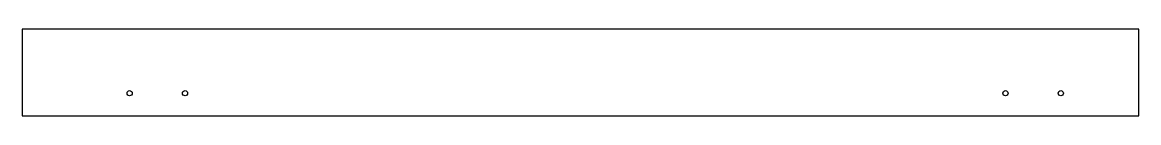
# Model space of a CAD drawing. Extents: x 0 to 645, y 0 to 50.
import ezdxf

# ---------------------------------------------------------------- set-up
doc = ezdxf.new("R2010")
doc.units = 0
doc.header["$MEASUREMENT"] = 0
doc.layers.add('PANEL12K00', color=7, linetype='Continuous')
doc.layers.add('VERTICA3K00', color=7, linetype='Continuous')

msp = doc.modelspace()

# ---------------------------------------------------------------- linework, layer by layer
at = {"layer": 'PANEL12K00', "color": 0}
msp.add_lwpolyline([(0, 0), (645, 0), (645, 50), (0, 50)], close=True, dxfattribs=at)
at = {"layer": 'VERTICA3K00', "color": 0}
for centre in [(62, 13), (94, 13), (568, 13), (600, 13)]:
    msp.add_circle(centre, 1.5, dxfattribs=at)

doc.saveas('drawing.dxf')
